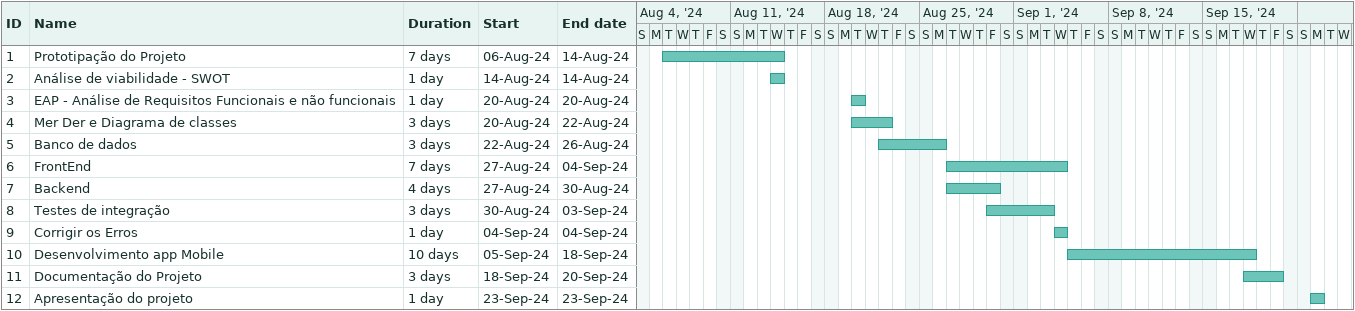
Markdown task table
| ID | Task | Duration | Start | Finish |
|---|---|---|---|---|
| 1 | Prototipação do Projeto | 7d | 2024-08-06 | 2024-08-14 |
| 2 | Análise de viabilidade - SWOT | 1d | 2024-08-14 | 2024-08-14 |
| 3 | EAP - Análise de Requisitos Funcionais e não funcionais | 1d | 2024-08-20 | 2024-08-20 |
| 4 | Mer Der e Diagrama de classes | 3d | 2024-08-20 | 2024-08-22 |
| 5 | Banco de dados | 3d | 2024-08-22 | 2024-08-26 |
| 6 | FrontEnd | 7d | 2024-08-27 | 2024-09-04 |
| 7 | Backend | 4d | 2024-08-27 | 2024-08-30 |
| 8 | Testes de integração | 3d | 2024-08-30 | 2024-09-03 |
| 9 | Corrigir os Erros | 1d | 2024-09-04 | 2024-09-04 |
| 10 | Desenvolvimento app Mobile | 10d | 2024-09-05 | 2024-09-18 |
| 11 | Documentação do Projeto | 3d | 2024-09-18 | 2024-09-20 |
| 12 | Apresentação do projeto | 1d | 2024-09-23 | 2024-09-23 |
